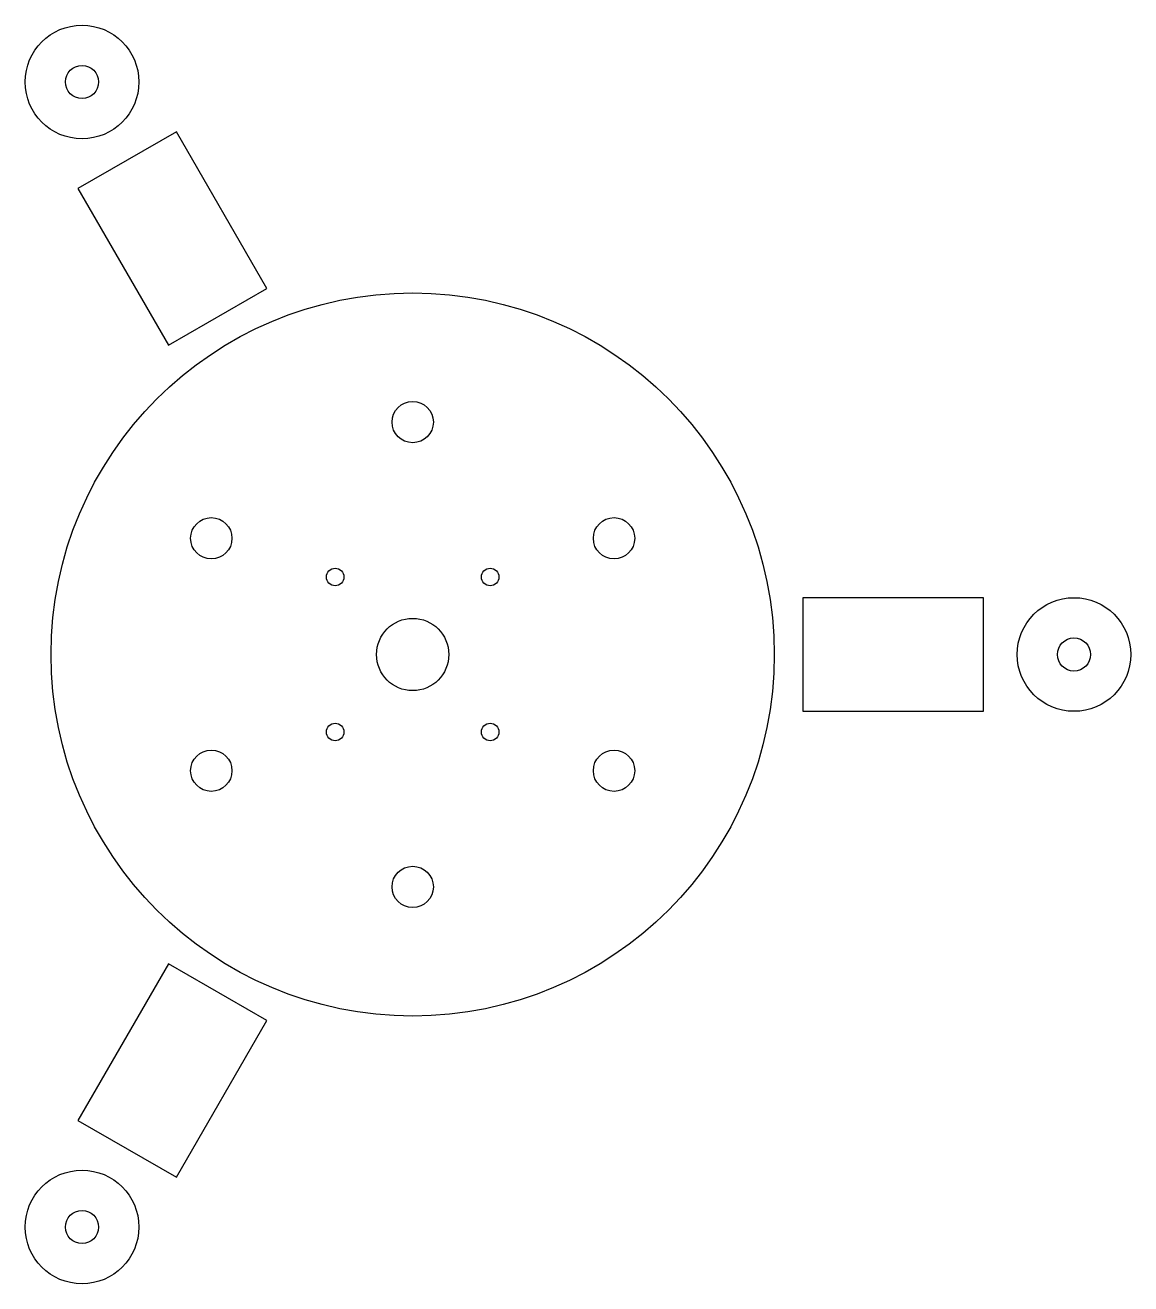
# Model space of a CAD drawing. Header units: millimetres. Extents: x -75 to 139, y -122 to 122.
import ezdxf

# ---------------------------------------------------------------- set-up
doc = ezdxf.new("R2010")
doc.units = ezdxf.units.MM

msp = doc.modelspace()

# ---------------------------------------------------------------- linework, layer by layer
for p, q in [((-45.72, 101.2), (-64.78, 90.2)), ((-28.22, 70.88), (-45.72, 101.2)), ((-64.78, 90.2), (-47.28, 59.88)), ((-47.28, 59.88), (-28.22, 70.88)), ((75.5, 11), (75.5, -11)), ((110.5, 11), (75.5, 11)), ((110.5, -11), (110.5, 11)), ((75.5, -11), (110.5, -11)), ((-47.28, -59.88), (-64.78, -90.2)), ((-28.22, -70.88), (-47.28, -59.88)), ((-45.72, -101.2), (-28.22, -70.88)), ((-64.78, -90.2), (-45.72, -101.2))]:
    msp.add_line(p, q)
for centre, radius in [((-64, 110.85), 11), ((-64, 110.85), 3.2), ((0, 0), 70), ((0, 45), 4), ((-38.97, 22.5), 4), ((38.97, 22.5), 4), ((-15, 15), 1.7), ((15, 15), 1.7), ((128, 0), 11), ((0, 0), 7), ((128, 0), 3.2), ((-15, -15), 1.7), ((15, -15), 1.7), ((-38.97, -22.5), 4), ((38.97, -22.5), 4), ((0, -45), 4), ((-64, -110.85), 11), ((-64, -110.85), 3.2)]:
    msp.add_circle(centre, radius)

doc.saveas('drawing.dxf')
